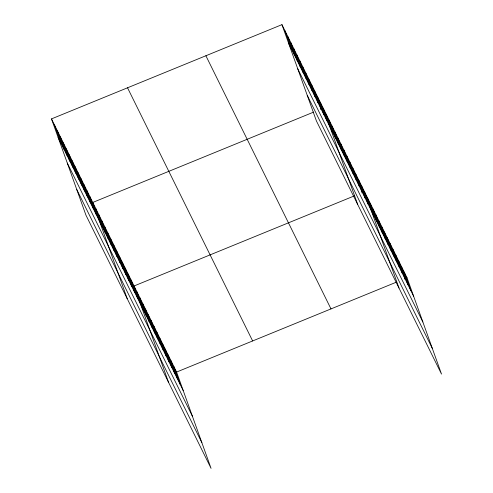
<?xml version="1.0" encoding="UTF-8"?>
<svg xmlns="http://www.w3.org/2000/svg" width="493" height="493" viewBox="0 0 493 493"><rect width="100%" height="100%" fill="white"/><g stroke="black" fill="none" stroke-linecap="round" stroke-linejoin="round"><path stroke-width="0.74" d="M51.482 118.899L176.586 372.055L211.059 468.35L85.961 215.194L51.482 118.899L281.941 24.65L407.039 277.805L441.518 374.101L316.414 120.945L281.941 24.65M313.714 112.077L92.764 202.444L127.243 298.74M320.505 109.304L323.223 108.189L357.696 204.484M354.319 195.9L134.053 285.983L168.526 382.278M361.788 192.843L364.506 191.734L398.985 288.023M176.586 372.055L396.175 282.249M404.322 278.915L407.039 277.805M288.559 43.144L413.658 296.299M297.754 68.817L422.852 321.972M307.225 95.272L432.324 348.422M205.889 55.752L330.988 308.908M127.533 87.797L252.632 340.953M58.106 137.393L183.205 390.548M67.294 163.072L192.399 416.221M76.766 189.522L201.871 442.677M404.205 272.068L410.823 290.556M401.37 266.325L407.988 284.818M398.535 260.587L405.154 279.081M395.694 254.85L402.319 273.344M392.859 249.113L399.484 267.607M390.025 243.376L396.649 261.869M387.19 237.638L393.808 256.132M384.355 231.901L390.974 250.389M381.52 226.158L388.139 244.651M378.686 220.42L385.304 238.914M375.845 214.683L382.469 233.177M373.01 208.946L379.635 227.439M370.175 203.208L376.8 221.702M367.34 197.471L373.959 215.965M361.554 185.762L368.179 204.256M358.608 179.797L365.227 198.291M355.656 173.832L362.281 192.325M352.711 167.86L359.329 186.354M349.759 161.895L356.384 180.389M346.813 155.93L353.432 174.423M343.861 149.958L350.486 168.452M340.916 143.993L347.534 162.487M337.964 138.028L344.589 156.521M335.018 132.062L341.637 150.55M332.066 126.091L338.691 144.585M329.121 120.126L335.739 138.619M326.169 114.16L332.793 132.648M320.271 102.224L326.896 120.717M317.326 96.258L323.944 114.752M314.374 90.287L320.998 108.78M311.428 84.321L318.047 102.815M308.476 78.356L315.101 96.85M305.531 72.385L312.149 90.878M302.579 66.419L309.203 84.913M299.633 60.454L306.252 78.948M296.681 54.489L303.306 72.976M293.736 48.517L300.354 67.011M290.784 42.552L297.402 61.046M287.838 36.587L294.457 55.074M284.886 30.615L291.505 49.109M173.752 366.317L180.37 384.811M170.911 360.58L177.535 379.074M168.076 354.843L174.701 373.337M165.241 349.106L171.866 367.599M162.407 343.362L169.025 361.856M159.572 337.625L166.19 356.119M156.737 331.888L163.356 350.381M153.902 326.15L160.521 344.644M151.061 320.413L157.686 338.907M148.227 314.676L154.851 333.169M145.392 308.938L152.017 327.432M142.557 303.201L149.176 321.689M139.722 297.458L146.341 315.951M136.888 291.72L143.506 310.214M131.101 280.018L137.72 298.511M128.149 274.046L134.774 292.54M125.204 268.081L131.822 286.575M122.252 262.116L128.876 280.609M119.306 256.15L125.925 274.638M116.354 250.179L122.979 268.673M113.408 244.214L120.027 262.707M110.457 238.248L117.081 256.736M107.511 232.277L114.129 250.771M104.559 226.312L111.184 244.805M101.613 220.346L108.232 238.84M98.662 214.375L105.286 232.869M95.716 208.41L102.334 226.903M89.818 196.473L96.437 214.966M86.867 190.508L93.491 209.001M83.921 184.542L90.539 203.036M80.969 178.577L87.594 197.064M78.023 172.605L84.642 191.099M75.072 166.64L81.696 185.134M72.126 160.675L78.744 179.162M69.174 154.703L75.799 173.197M66.228 148.738L72.847 167.232M63.277 142.773L69.901 161.266M60.331 136.801L66.949 155.295M57.379 130.836L64.004 149.33M54.433 124.871L61.052 143.364"/></g></svg>
